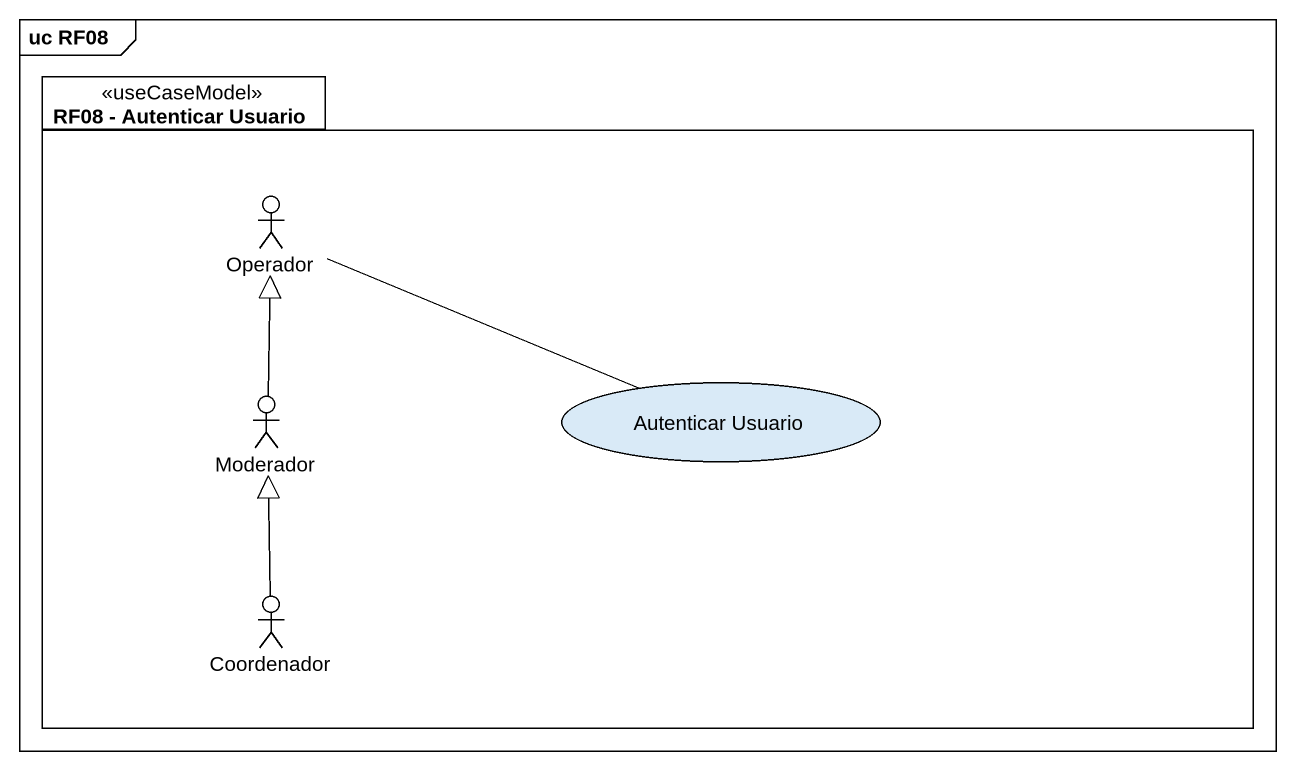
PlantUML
@startuml
mainframe uc RF08
package "RF08 - Autenticar Usuario" as RF08_Autenticar_Usuario <<useCaseModel>> {
  actor Operador
  actor Moderador
  usecase "Autenticar Usuario" as Autenticar_Usuario
  actor Coordenador
}
Operador -right- Autenticar_Usuario
Moderador -up-|> Operador
Coordenador -up-|> Moderador
@enduml
